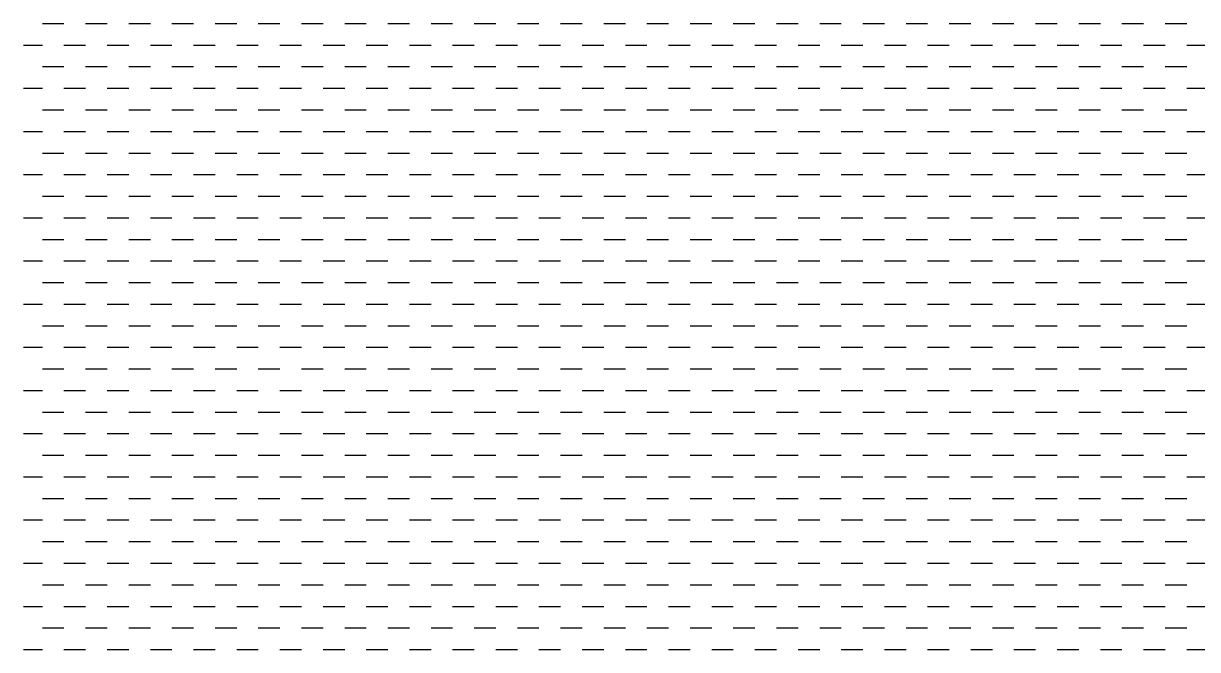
# Model space of a CAD drawing. Header units: metres. Extents: x 255949 to 266337, y 2143972 to 2155317.
# Drawn here: x 255949 to 261128, y 2143982 to 2146744 of the extents above; entities that cross this region are included whole.
import ezdxf

# ---------------------------------------------------------------- set-up
doc = ezdxf.new("R2010")
doc.units = ezdxf.units.M
doc.layers.add('ARABIAN SEA', color=140, linetype='Continuous')

# ---------------------------------------------------------------- blocks, each defined once
blk = doc.blocks.new('4')
at = {"layer": 'ARABIAN SEA', "linetype": 'Continuous'}
for p, q in [((256032, 2146744.5), (256127.2, 2146744.5)), ((256222.5, 2146744.5), (256317.7, 2146744.5)), ((256413, 2146744.5), (256508.2, 2146744.5)), ((256603.5, 2146744.5), (256698.7, 2146744.5)), ((256794, 2146744.5), (256889.2, 2146744.5)), ((256984.5, 2146744.5), (257079.7, 2146744.5)), ((257175, 2146744.5), (257270.2, 2146744.5)), ((257365.5, 2146744.5), (257460.7, 2146744.5)), ((257556, 2146744.5), (257651.2, 2146744.5)), ((257746.5, 2146744.5), (257841.7, 2146744.5)), ((257937, 2146744.5), (258032.2, 2146744.5)), ((258127.5, 2146744.5), (258222.7, 2146744.5)), ((258318, 2146744.5), (258413.2, 2146744.5)), ((258508.5, 2146744.5), (258603.7, 2146744.5)), ((258699, 2146744.5), (258794.2, 2146744.5)), ((258889.5, 2146744.5), (258984.7, 2146744.5)), ((259080, 2146744.5), (259175.2, 2146744.5)), ((259270.5, 2146744.5), (259365.7, 2146744.5)), ((259461, 2146744.5), (259556.2, 2146744.5)), ((259651.5, 2146744.5), (259746.7, 2146744.5)), ((259842, 2146744.5), (259937.2, 2146744.5)), ((260032.5, 2146744.5), (260127.7, 2146744.5)), ((260223, 2146744.5), (260318.2, 2146744.5)), ((260413.5, 2146744.5), (260508.7, 2146744.5)), ((260604, 2146744.5), (260699.2, 2146744.5)), ((260794.5, 2146744.5), (260889.7, 2146744.5)), ((260985, 2146744.5), (261080.2, 2146744.5)), ((255948.6, 2146649.2), (256032, 2146649.2)), ((256127.2, 2146649.2), (256222.5, 2146649.2)), ((256317.7, 2146649.2), (256413, 2146649.2)), ((256508.2, 2146649.2), (256603.5, 2146649.2)), ((256698.7, 2146649.2), (256794, 2146649.2)), ((256889.2, 2146649.2), (256984.5, 2146649.2)), ((257079.7, 2146649.2), (257175, 2146649.2)), ((257270.2, 2146649.2), (257365.5, 2146649.2)), ((257460.7, 2146649.2), (257556, 2146649.2)), ((257651.2, 2146649.2), (257746.5, 2146649.2)), ((257841.7, 2146649.2), (257937, 2146649.2)), ((258032.2, 2146649.2), (258127.5, 2146649.2)), ((258222.7, 2146649.2), (258318, 2146649.2)), ((258413.2, 2146649.2), (258508.5, 2146649.2)), ((258603.7, 2146649.2), (258699, 2146649.2)), ((258794.2, 2146649.2), (258889.5, 2146649.2)), ((258984.7, 2146649.2), (259080, 2146649.2)), ((259175.2, 2146649.2), (259270.5, 2146649.2)), ((259365.7, 2146649.2), (259461, 2146649.2)), ((259556.2, 2146649.2), (259651.5, 2146649.2)), ((259746.7, 2146649.2), (259842, 2146649.2)), ((259937.2, 2146649.2), (260032.5, 2146649.2)), ((260127.7, 2146649.2), (260223, 2146649.2)), ((260318.2, 2146649.2), (260413.5, 2146649.2)), ((260508.7, 2146649.2), (260604, 2146649.2)), ((260699.2, 2146649.2), (260794.5, 2146649.2)), ((260889.7, 2146649.2), (260985, 2146649.2)), ((261080.2, 2146649.2), (261175.5, 2146649.2)), ((256032, 2146554), (256127.2, 2146554)), ((256222.5, 2146554), (256317.7, 2146554)), ((256413, 2146554), (256508.2, 2146554)), ((256603.5, 2146554), (256698.7, 2146554)), ((256794, 2146554), (256889.2, 2146554)), ((256984.5, 2146554), (257079.7, 2146554)), ((257175, 2146554), (257270.2, 2146554)), ((257365.5, 2146554), (257460.7, 2146554)), ((257556, 2146554), (257651.2, 2146554)), ((257746.5, 2146554), (257841.7, 2146554)), ((257937, 2146554), (258032.2, 2146554)), ((258127.5, 2146554), (258222.7, 2146554)), ((258318, 2146554), (258413.2, 2146554)), ((258508.5, 2146554), (258603.7, 2146554)), ((258699, 2146554), (258794.2, 2146554)), ((258889.5, 2146554), (258984.7, 2146554)), ((259080, 2146554), (259175.2, 2146554)), ((259270.5, 2146554), (259365.7, 2146554)), ((259461, 2146554), (259556.2, 2146554)), ((259651.5, 2146554), (259746.7, 2146554)), ((259842, 2146554), (259937.2, 2146554)), ((260032.5, 2146554), (260127.7, 2146554)), ((260223, 2146554), (260318.2, 2146554)), ((260413.5, 2146554), (260508.7, 2146554)), ((260604, 2146554), (260699.2, 2146554)), ((260794.5, 2146554), (260889.7, 2146554)), ((260985, 2146554), (261080.2, 2146554)), ((255948.6, 2146458.8), (256032, 2146458.8)), ((256127.2, 2146458.8), (256222.5, 2146458.8)), ((256317.7, 2146458.8), (256413, 2146458.8)), ((256508.2, 2146458.8), (256603.5, 2146458.8)), ((256698.7, 2146458.8), (256794, 2146458.8)), ((256889.2, 2146458.8), (256984.5, 2146458.8)), ((257079.7, 2146458.8), (257175, 2146458.8)), ((257270.2, 2146458.8), (257365.5, 2146458.8)), ((257460.7, 2146458.8), (257556, 2146458.8)), ((257651.2, 2146458.8), (257746.5, 2146458.8)), ((257841.7, 2146458.8), (257937, 2146458.8)), ((258032.2, 2146458.8), (258127.5, 2146458.8)), ((258222.7, 2146458.8), (258318, 2146458.8)), ((258413.2, 2146458.8), (258508.5, 2146458.8)), ((258603.7, 2146458.8), (258699, 2146458.8)), ((258794.2, 2146458.8), (258889.5, 2146458.8)), ((258984.7, 2146458.8), (259080, 2146458.8)), ((259175.2, 2146458.8), (259270.5, 2146458.8)), ((259365.7, 2146458.8), (259461, 2146458.8)), ((259556.2, 2146458.8), (259651.5, 2146458.8)), ((259746.7, 2146458.8), (259842, 2146458.8)), ((259937.2, 2146458.8), (260032.5, 2146458.8)), ((260127.7, 2146458.8), (260223, 2146458.8)), ((260318.2, 2146458.8), (260413.5, 2146458.8)), ((260508.7, 2146458.8), (260604, 2146458.8)), ((260699.2, 2146458.8), (260794.5, 2146458.8)), ((260889.7, 2146458.8), (260985, 2146458.8)), ((261080.2, 2146458.8), (261175.5, 2146458.8)), ((256032, 2146363.5), (256127.2, 2146363.5)), ((256222.5, 2146363.5), (256317.7, 2146363.5)), ((256413, 2146363.5), (256508.2, 2146363.5)), ((256603.5, 2146363.5), (256698.7, 2146363.5)), ((256794, 2146363.5), (256889.2, 2146363.5)), ((256984.5, 2146363.5), (257079.7, 2146363.5)), ((257175, 2146363.5), (257270.2, 2146363.5)), ((257365.5, 2146363.5), (257460.7, 2146363.5)), ((257556, 2146363.5), (257651.2, 2146363.5)), ((257746.5, 2146363.5), (257841.7, 2146363.5)), ((257937, 2146363.5), (258032.2, 2146363.5)), ((258127.5, 2146363.5), (258222.7, 2146363.5)), ((258318, 2146363.5), (258413.2, 2146363.5)), ((258508.5, 2146363.5), (258603.7, 2146363.5)), ((258699, 2146363.5), (258794.2, 2146363.5)), ((258889.5, 2146363.5), (258984.7, 2146363.5)), ((259080, 2146363.5), (259175.2, 2146363.5)), ((259270.5, 2146363.5), (259365.7, 2146363.5)), ((259461, 2146363.5), (259556.2, 2146363.5)), ((259651.5, 2146363.5), (259746.7, 2146363.5)), ((259842, 2146363.5), (259937.2, 2146363.5)), ((260032.5, 2146363.5), (260127.7, 2146363.5)), ((260223, 2146363.5), (260318.2, 2146363.5)), ((260413.5, 2146363.5), (260508.7, 2146363.5)), ((260604, 2146363.5), (260699.2, 2146363.5)), ((260794.5, 2146363.5), (260889.7, 2146363.5)), ((260985, 2146363.5), (261080.2, 2146363.5)), ((255948.6, 2146268.2), (256032, 2146268.2)), ((256127.2, 2146268.2), (256222.5, 2146268.2)), ((256317.7, 2146268.2), (256413, 2146268.2)), ((256508.2, 2146268.2), (256603.5, 2146268.2)), ((256698.7, 2146268.2), (256794, 2146268.2)), ((256889.2, 2146268.2), (256984.5, 2146268.2)), ((257079.7, 2146268.2), (257175, 2146268.2)), ((257270.2, 2146268.2), (257365.5, 2146268.2)), ((257460.7, 2146268.2), (257556, 2146268.2)), ((257651.2, 2146268.2), (257746.5, 2146268.2)), ((257841.7, 2146268.2), (257937, 2146268.2)), ((258032.2, 2146268.2), (258127.5, 2146268.2)), ((258222.7, 2146268.2), (258318, 2146268.2)), ((258413.2, 2146268.2), (258508.5, 2146268.2)), ((258603.7, 2146268.2), (258699, 2146268.2)), ((258794.2, 2146268.2), (258889.5, 2146268.2)), ((258984.7, 2146268.2), (259080, 2146268.2)), ((259175.2, 2146268.2), (259270.5, 2146268.2)), ((259365.7, 2146268.2), (259461, 2146268.2)), ((259556.2, 2146268.2), (259651.5, 2146268.2)), ((259746.7, 2146268.2), (259842, 2146268.2)), ((259937.2, 2146268.2), (260032.5, 2146268.2)), ((260127.7, 2146268.2), (260223, 2146268.2)), ((260318.2, 2146268.2), (260413.5, 2146268.2)), ((260508.7, 2146268.2), (260604, 2146268.2)), ((260699.2, 2146268.2), (260794.5, 2146268.2)), ((260889.7, 2146268.2), (260985, 2146268.2)), ((261080.2, 2146268.2), (261175.5, 2146268.2)), ((256032, 2146173), (256127.2, 2146173)), ((256222.5, 2146173), (256317.7, 2146173)), ((256413, 2146173), (256508.2, 2146173)), ((256603.5, 2146173), (256698.7, 2146173)), ((256794, 2146173), (256889.2, 2146173)), ((256984.5, 2146173), (257079.7, 2146173)), ((257175, 2146173), (257270.2, 2146173)), ((257365.5, 2146173), (257460.7, 2146173)), ((257556, 2146173), (257651.2, 2146173)), ((257746.5, 2146173), (257841.7, 2146173)), ((257937, 2146173), (258032.2, 2146173)), ((258127.5, 2146173), (258222.7, 2146173)), ((258318, 2146173), (258413.2, 2146173)), ((258508.5, 2146173), (258603.7, 2146173)), ((258699, 2146173), (258794.2, 2146173)), ((258889.5, 2146173), (258984.7, 2146173)), ((259080, 2146173), (259175.2, 2146173)), ((259270.5, 2146173), (259365.7, 2146173)), ((259461, 2146173), (259556.2, 2146173)), ((259651.5, 2146173), (259746.7, 2146173)), ((259842, 2146173), (259937.2, 2146173)), ((260032.5, 2146173), (260127.7, 2146173)), ((260223, 2146173), (260318.2, 2146173)), ((260413.5, 2146173), (260508.7, 2146173)), ((260604, 2146173), (260699.2, 2146173)), ((260794.5, 2146173), (260889.7, 2146173)), ((260985, 2146173), (261080.2, 2146173)), ((255948.6, 2146077.8), (256032, 2146077.8)), ((256127.2, 2146077.8), (256222.5, 2146077.8)), ((256317.7, 2146077.8), (256413, 2146077.8)), ((256508.2, 2146077.8), (256603.5, 2146077.8)), ((256698.7, 2146077.8), (256794, 2146077.8)), ((256889.2, 2146077.8), (256984.5, 2146077.8)), ((257079.7, 2146077.8), (257175, 2146077.8)), ((257270.2, 2146077.8), (257365.5, 2146077.8)), ((257460.7, 2146077.8), (257556, 2146077.8)), ((257651.2, 2146077.8), (257746.5, 2146077.8)), ((257841.7, 2146077.8), (257937, 2146077.8)), ((258032.2, 2146077.8), (258127.5, 2146077.8)), ((258222.7, 2146077.8), (258318, 2146077.8)), ((258413.2, 2146077.8), (258508.5, 2146077.8)), ((258603.7, 2146077.8), (258699, 2146077.8)), ((258794.2, 2146077.8), (258889.5, 2146077.8)), ((258984.7, 2146077.8), (259080, 2146077.8)), ((259175.2, 2146077.8), (259270.5, 2146077.8)), ((259365.7, 2146077.8), (259461, 2146077.8)), ((259556.2, 2146077.8), (259651.5, 2146077.8)), ((259746.7, 2146077.8), (259842, 2146077.8)), ((259937.2, 2146077.8), (260032.5, 2146077.8)), ((260127.7, 2146077.8), (260223, 2146077.8)), ((260318.2, 2146077.8), (260413.5, 2146077.8)), ((260508.7, 2146077.8), (260604, 2146077.8)), ((260699.2, 2146077.8), (260794.5, 2146077.8)), ((260889.7, 2146077.8), (260985, 2146077.8)), ((261080.2, 2146077.8), (261175.5, 2146077.8)), ((256032, 2145982.5), (256127.2, 2145982.5)), ((256222.5, 2145982.5), (256317.7, 2145982.5)), ((256413, 2145982.5), (256508.2, 2145982.5)), ((256603.5, 2145982.5), (256698.7, 2145982.5)), ((256794, 2145982.5), (256889.2, 2145982.5)), ((256984.5, 2145982.5), (257079.7, 2145982.5)), ((257175, 2145982.5), (257270.2, 2145982.5)), ((257365.5, 2145982.5), (257460.7, 2145982.5)), ((257556, 2145982.5), (257651.2, 2145982.5)), ((257746.5, 2145982.5), (257841.7, 2145982.5)), ((257937, 2145982.5), (258032.2, 2145982.5)), ((258127.5, 2145982.5), (258222.7, 2145982.5)), ((258318, 2145982.5), (258413.2, 2145982.5)), ((258508.5, 2145982.5), (258603.7, 2145982.5)), ((258699, 2145982.5), (258794.2, 2145982.5)), ((258889.5, 2145982.5), (258984.7, 2145982.5)), ((259080, 2145982.5), (259175.2, 2145982.5)), ((259270.5, 2145982.5), (259365.7, 2145982.5)), ((259461, 2145982.5), (259556.2, 2145982.5)), ((259651.5, 2145982.5), (259746.7, 2145982.5)), ((259842, 2145982.5), (259937.2, 2145982.5)), ((260032.5, 2145982.5), (260127.7, 2145982.5)), ((260223, 2145982.5), (260318.2, 2145982.5)), ((260413.5, 2145982.5), (260508.7, 2145982.5)), ((260604, 2145982.5), (260699.2, 2145982.5)), ((260794.5, 2145982.5), (260889.7, 2145982.5)), ((260985, 2145982.5), (261080.2, 2145982.5)), ((255948.6, 2145887.2), (256032, 2145887.2)), ((256127.2, 2145887.2), (256222.5, 2145887.2)), ((256317.7, 2145887.2), (256413, 2145887.2)), ((256508.2, 2145887.2), (256603.5, 2145887.2)), ((256698.7, 2145887.2), (256794, 2145887.2)), ((256889.2, 2145887.2), (256984.5, 2145887.2)), ((257079.7, 2145887.2), (257175, 2145887.2)), ((257270.2, 2145887.2), (257365.5, 2145887.2)), ((257460.7, 2145887.2), (257556, 2145887.2)), ((257651.2, 2145887.2), (257746.5, 2145887.2)), ((257841.7, 2145887.2), (257937, 2145887.2)), ((258032.2, 2145887.2), (258127.5, 2145887.2)), ((258222.7, 2145887.2), (258318, 2145887.2)), ((258413.2, 2145887.2), (258508.5, 2145887.2)), ((258603.7, 2145887.2), (258699, 2145887.2)), ((258794.2, 2145887.2), (258889.5, 2145887.2)), ((258984.7, 2145887.2), (259080, 2145887.2)), ((259175.2, 2145887.2), (259270.5, 2145887.2)), ((259365.7, 2145887.2), (259461, 2145887.2)), ((259556.2, 2145887.2), (259651.5, 2145887.2)), ((259746.7, 2145887.2), (259842, 2145887.2)), ((259937.2, 2145887.2), (260032.5, 2145887.2)), ((260127.7, 2145887.2), (260223, 2145887.2)), ((260318.2, 2145887.2), (260413.5, 2145887.2)), ((260508.7, 2145887.2), (260604, 2145887.2)), ((260699.2, 2145887.2), (260794.5, 2145887.2)), ((260889.7, 2145887.2), (260985, 2145887.2)), ((261080.2, 2145887.2), (261175.5, 2145887.2)), ((256032, 2145792), (256127.2, 2145792)), ((256222.5, 2145792), (256317.7, 2145792)), ((256413, 2145792), (256508.2, 2145792)), ((256603.5, 2145792), (256698.7, 2145792)), ((256794, 2145792), (256889.2, 2145792)), ((256984.5, 2145792), (257079.7, 2145792)), ((257175, 2145792), (257270.2, 2145792)), ((257365.5, 2145792), (257460.7, 2145792)), ((257556, 2145792), (257651.2, 2145792)), ((257746.5, 2145792), (257841.7, 2145792)), ((257937, 2145792), (258032.2, 2145792)), ((258127.5, 2145792), (258222.7, 2145792)), ((258318, 2145792), (258413.2, 2145792)), ((258508.5, 2145792), (258603.7, 2145792)), ((258699, 2145792), (258794.2, 2145792)), ((258889.5, 2145792), (258984.7, 2145792)), ((259080, 2145792), (259175.2, 2145792)), ((259270.5, 2145792), (259365.7, 2145792)), ((259461, 2145792), (259556.2, 2145792)), ((259651.5, 2145792), (259746.7, 2145792)), ((259842, 2145792), (259937.2, 2145792)), ((260032.5, 2145792), (260127.7, 2145792)), ((260223, 2145792), (260318.2, 2145792)), ((260413.5, 2145792), (260508.7, 2145792)), ((260604, 2145792), (260699.2, 2145792)), ((260794.5, 2145792), (260889.7, 2145792)), ((260985, 2145792), (261080.2, 2145792)), ((255948.6, 2145696.8), (256032, 2145696.8)), ((256127.2, 2145696.8), (256222.5, 2145696.8)), ((256317.7, 2145696.8), (256413, 2145696.8)), ((256508.2, 2145696.8), (256603.5, 2145696.8)), ((256698.7, 2145696.8), (256794, 2145696.8)), ((256889.2, 2145696.8), (256984.5, 2145696.8)), ((257079.7, 2145696.8), (257175, 2145696.8)), ((257270.2, 2145696.8), (257365.5, 2145696.8)), ((257460.7, 2145696.8), (257556, 2145696.8)), ((257651.2, 2145696.8), (257746.5, 2145696.8)), ((257841.7, 2145696.8), (257937, 2145696.8)), ((258032.2, 2145696.8), (258127.5, 2145696.8)), ((258222.7, 2145696.8), (258318, 2145696.8)), ((258413.2, 2145696.8), (258508.5, 2145696.8)), ((258603.7, 2145696.8), (258699, 2145696.8)), ((258794.2, 2145696.8), (258889.5, 2145696.8)), ((258984.7, 2145696.8), (259080, 2145696.8)), ((259175.2, 2145696.8), (259270.5, 2145696.8)), ((259365.7, 2145696.8), (259461, 2145696.8)), ((259556.2, 2145696.8), (259651.5, 2145696.8)), ((259746.7, 2145696.8), (259842, 2145696.8)), ((259937.2, 2145696.8), (260032.5, 2145696.8)), ((260127.7, 2145696.8), (260223, 2145696.8)), ((260318.2, 2145696.8), (260413.5, 2145696.8)), ((260508.7, 2145696.8), (260604, 2145696.8)), ((260699.2, 2145696.8), (260794.5, 2145696.8)), ((260889.7, 2145696.8), (260985, 2145696.8)), ((261080.2, 2145696.8), (261175.5, 2145696.8)), ((256032, 2145601.5), (256127.2, 2145601.5)), ((256222.5, 2145601.5), (256317.7, 2145601.5)), ((256413, 2145601.5), (256508.2, 2145601.5)), ((256603.5, 2145601.5), (256698.7, 2145601.5)), ((256794, 2145601.5), (256889.2, 2145601.5)), ((256984.5, 2145601.5), (257079.7, 2145601.5)), ((257175, 2145601.5), (257270.2, 2145601.5)), ((257365.5, 2145601.5), (257460.7, 2145601.5)), ((257556, 2145601.5), (257651.2, 2145601.5)), ((257746.5, 2145601.5), (257841.7, 2145601.5)), ((257937, 2145601.5), (258032.2, 2145601.5)), ((258127.5, 2145601.5), (258222.7, 2145601.5)), ((258318, 2145601.5), (258413.2, 2145601.5)), ((258508.5, 2145601.5), (258603.7, 2145601.5)), ((258699, 2145601.5), (258794.2, 2145601.5)), ((258889.5, 2145601.5), (258984.7, 2145601.5)), ((259080, 2145601.5), (259175.2, 2145601.5)), ((259270.5, 2145601.5), (259365.7, 2145601.5)), ((259461, 2145601.5), (259556.2, 2145601.5)), ((259651.5, 2145601.5), (259746.7, 2145601.5)), ((259842, 2145601.5), (259937.2, 2145601.5)), ((260032.5, 2145601.5), (260127.7, 2145601.5)), ((260223, 2145601.5), (260318.2, 2145601.5)), ((260413.5, 2145601.5), (260508.7, 2145601.5)), ((260604, 2145601.5), (260699.2, 2145601.5)), ((260794.5, 2145601.5), (260889.7, 2145601.5)), ((260985, 2145601.5), (261080.2, 2145601.5)), ((255948.6, 2145506.2), (256032, 2145506.2)), ((256127.2, 2145506.2), (256222.5, 2145506.2)), ((256317.7, 2145506.2), (256413, 2145506.2)), ((256508.2, 2145506.2), (256603.5, 2145506.2)), ((256698.7, 2145506.2), (256794, 2145506.2)), ((256889.2, 2145506.2), (256984.5, 2145506.2)), ((257079.7, 2145506.2), (257175, 2145506.2)), ((257270.2, 2145506.2), (257365.5, 2145506.2)), ((257460.7, 2145506.2), (257556, 2145506.2)), ((257651.2, 2145506.2), (257746.5, 2145506.2)), ((257841.7, 2145506.2), (257937, 2145506.2)), ((258032.2, 2145506.2), (258127.5, 2145506.2)), ((258222.7, 2145506.2), (258318, 2145506.2)), ((258413.2, 2145506.2), (258508.5, 2145506.2)), ((258603.7, 2145506.2), (258699, 2145506.2)), ((258794.2, 2145506.2), (258889.5, 2145506.2)), ((258984.7, 2145506.2), (259080, 2145506.2)), ((259175.2, 2145506.2), (259270.5, 2145506.2)), ((259365.7, 2145506.2), (259461, 2145506.2)), ((259556.2, 2145506.2), (259651.5, 2145506.2)), ((259746.7, 2145506.2), (259842, 2145506.2)), ((259937.2, 2145506.2), (260032.5, 2145506.2)), ((260127.7, 2145506.2), (260223, 2145506.2)), ((260318.2, 2145506.2), (260413.5, 2145506.2)), ((260508.7, 2145506.2), (260604, 2145506.2)), ((260699.2, 2145506.2), (260794.5, 2145506.2)), ((260889.7, 2145506.2), (260985, 2145506.2)), ((261080.2, 2145506.2), (261175.5, 2145506.2)), ((256032, 2145411), (256127.2, 2145411)), ((256222.5, 2145411), (256317.7, 2145411)), ((256413, 2145411), (256508.2, 2145411)), ((256603.5, 2145411), (256698.7, 2145411)), ((256794, 2145411), (256889.2, 2145411)), ((256984.5, 2145411), (257079.7, 2145411)), ((257175, 2145411), (257270.2, 2145411)), ((257365.5, 2145411), (257460.7, 2145411)), ((257556, 2145411), (257651.2, 2145411)), ((257746.5, 2145411), (257841.7, 2145411)), ((257937, 2145411), (258032.2, 2145411)), ((258127.5, 2145411), (258222.7, 2145411)), ((258318, 2145411), (258413.2, 2145411)), ((258508.5, 2145411), (258603.7, 2145411)), ((258699, 2145411), (258794.2, 2145411)), ((258889.5, 2145411), (258984.7, 2145411)), ((259080, 2145411), (259175.2, 2145411)), ((259270.5, 2145411), (259365.7, 2145411)), ((259461, 2145411), (259556.2, 2145411)), ((259651.5, 2145411), (259746.7, 2145411)), ((259842, 2145411), (259937.2, 2145411)), ((260032.5, 2145411), (260127.7, 2145411)), ((260223, 2145411), (260318.2, 2145411)), ((260413.5, 2145411), (260508.7, 2145411)), ((260604, 2145411), (260699.2, 2145411)), ((260794.5, 2145411), (260889.7, 2145411)), ((260985, 2145411), (261080.2, 2145411)), ((255948.6, 2145315.8), (256032, 2145315.8)), ((256127.2, 2145315.8), (256222.5, 2145315.8)), ((256317.7, 2145315.8), (256413, 2145315.8)), ((256508.2, 2145315.8), (256603.5, 2145315.8)), ((256698.7, 2145315.8), (256794, 2145315.8)), ((256889.2, 2145315.8), (256984.5, 2145315.8)), ((257079.7, 2145315.8), (257175, 2145315.8)), ((257270.2, 2145315.8), (257365.5, 2145315.8)), ((257460.7, 2145315.8), (257556, 2145315.8)), ((257651.2, 2145315.8), (257746.5, 2145315.8)), ((257841.7, 2145315.8), (257937, 2145315.8)), ((258032.2, 2145315.8), (258127.5, 2145315.8)), ((258222.7, 2145315.8), (258318, 2145315.8)), ((258413.2, 2145315.8), (258508.5, 2145315.8)), ((258603.7, 2145315.8), (258699, 2145315.8)), ((258794.2, 2145315.8), (258889.5, 2145315.8)), ((258984.7, 2145315.8), (259080, 2145315.8)), ((259175.2, 2145315.8), (259270.5, 2145315.8)), ((259365.7, 2145315.8), (259461, 2145315.8)), ((259556.2, 2145315.8), (259651.5, 2145315.8)), ((259746.7, 2145315.8), (259842, 2145315.8)), ((259937.2, 2145315.8), (260032.5, 2145315.8)), ((260127.7, 2145315.8), (260223, 2145315.8)), ((260318.2, 2145315.8), (260413.5, 2145315.8)), ((260508.7, 2145315.8), (260604, 2145315.8)), ((260699.2, 2145315.8), (260794.5, 2145315.8)), ((260889.7, 2145315.8), (260985, 2145315.8)), ((261080.2, 2145315.8), (261175.5, 2145315.8)), ((256032, 2145220.5), (256127.2, 2145220.5)), ((256222.5, 2145220.5), (256317.7, 2145220.5)), ((256413, 2145220.5), (256508.2, 2145220.5)), ((256603.5, 2145220.5), (256698.7, 2145220.5)), ((256794, 2145220.5), (256889.2, 2145220.5)), ((256984.5, 2145220.5), (257079.7, 2145220.5)), ((257175, 2145220.5), (257270.2, 2145220.5)), ((257365.5, 2145220.5), (257460.7, 2145220.5)), ((257556, 2145220.5), (257651.2, 2145220.5)), ((257746.5, 2145220.5), (257841.7, 2145220.5)), ((257937, 2145220.5), (258032.2, 2145220.5)), ((258127.5, 2145220.5), (258222.7, 2145220.5)), ((258318, 2145220.5), (258413.2, 2145220.5)), ((258508.5, 2145220.5), (258603.7, 2145220.5)), ((258699, 2145220.5), (258794.2, 2145220.5)), ((258889.5, 2145220.5), (258984.7, 2145220.5)), ((259080, 2145220.5), (259175.2, 2145220.5)), ((259270.5, 2145220.5), (259365.7, 2145220.5)), ((259461, 2145220.5), (259556.2, 2145220.5)), ((259651.5, 2145220.5), (259746.7, 2145220.5)), ((259842, 2145220.5), (259937.2, 2145220.5)), ((260032.5, 2145220.5), (260127.7, 2145220.5)), ((260223, 2145220.5), (260318.2, 2145220.5)), ((260413.5, 2145220.5), (260508.7, 2145220.5)), ((260604, 2145220.5), (260699.2, 2145220.5)), ((260794.5, 2145220.5), (260889.7, 2145220.5)), ((260985, 2145220.5), (261080.2, 2145220.5)), ((255948.6, 2145125.2), (256032, 2145125.2)), ((256127.2, 2145125.2), (256222.5, 2145125.2)), ((256317.7, 2145125.2), (256413, 2145125.2)), ((256508.2, 2145125.2), (256603.5, 2145125.2)), ((256698.7, 2145125.2), (256794, 2145125.2)), ((256889.2, 2145125.2), (256984.5, 2145125.2)), ((257079.7, 2145125.2), (257175, 2145125.2)), ((257270.2, 2145125.2), (257365.5, 2145125.2)), ((257460.7, 2145125.2), (257556, 2145125.2)), ((257651.2, 2145125.2), (257746.5, 2145125.2)), ((257841.7, 2145125.2), (257937, 2145125.2)), ((258032.2, 2145125.2), (258127.5, 2145125.2)), ((258222.7, 2145125.2), (258318, 2145125.2)), ((258413.2, 2145125.2), (258508.5, 2145125.2)), ((258603.7, 2145125.2), (258699, 2145125.2)), ((258794.2, 2145125.2), (258889.5, 2145125.2)), ((258984.7, 2145125.2), (259080, 2145125.2)), ((259175.2, 2145125.2), (259270.5, 2145125.2)), ((259365.7, 2145125.2), (259461, 2145125.2)), ((259556.2, 2145125.2), (259651.5, 2145125.2)), ((259746.7, 2145125.2), (259842, 2145125.2)), ((259937.2, 2145125.2), (260032.5, 2145125.2)), ((260127.7, 2145125.2), (260223, 2145125.2)), ((260318.2, 2145125.2), (260413.5, 2145125.2)), ((260508.7, 2145125.2), (260604, 2145125.2)), ((260699.2, 2145125.2), (260794.5, 2145125.2)), ((260889.7, 2145125.2), (260985, 2145125.2)), ((261080.2, 2145125.2), (261175.5, 2145125.2)), ((256032, 2145030), (256127.2, 2145030)), ((256222.5, 2145030), (256317.7, 2145030)), ((256413, 2145030), (256508.2, 2145030)), ((256603.5, 2145030), (256698.7, 2145030)), ((256794, 2145030), (256889.2, 2145030)), ((256984.5, 2145030), (257079.7, 2145030)), ((257175, 2145030), (257270.2, 2145030)), ((257365.5, 2145030), (257460.7, 2145030)), ((257556, 2145030), (257651.2, 2145030)), ((257746.5, 2145030), (257841.7, 2145030)), ((257937, 2145030), (258032.2, 2145030)), ((258127.5, 2145030), (258222.7, 2145030)), ((258318, 2145030), (258413.2, 2145030)), ((258508.5, 2145030), (258603.7, 2145030)), ((258699, 2145030), (258794.2, 2145030)), ((258889.5, 2145030), (258984.7, 2145030)), ((259080, 2145030), (259175.2, 2145030)), ((259270.5, 2145030), (259365.7, 2145030)), ((259461, 2145030), (259556.2, 2145030)), ((259651.5, 2145030), (259746.7, 2145030)), ((259842, 2145030), (259937.2, 2145030)), ((260032.5, 2145030), (260127.7, 2145030)), ((260223, 2145030), (260318.2, 2145030)), ((260413.5, 2145030), (260508.7, 2145030)), ((260604, 2145030), (260699.2, 2145030)), ((260794.5, 2145030), (260889.7, 2145030)), ((260985, 2145030), (261080.2, 2145030)), ((255948.6, 2144934.8), (256032, 2144934.8)), ((256127.2, 2144934.8), (256222.5, 2144934.8)), ((256317.7, 2144934.8), (256413, 2144934.8)), ((256508.2, 2144934.8), (256603.5, 2144934.8)), ((256698.7, 2144934.8), (256794, 2144934.8)), ((256889.2, 2144934.8), (256984.5, 2144934.8)), ((257079.7, 2144934.8), (257175, 2144934.8)), ((257270.2, 2144934.8), (257365.5, 2144934.8)), ((257460.7, 2144934.8), (257556, 2144934.8)), ((257651.2, 2144934.8), (257746.5, 2144934.8)), ((257841.7, 2144934.8), (257937, 2144934.8)), ((258032.2, 2144934.8), (258127.5, 2144934.8)), ((258222.7, 2144934.8), (258318, 2144934.8)), ((258413.2, 2144934.8), (258508.5, 2144934.8)), ((258603.7, 2144934.8), (258699, 2144934.8)), ((258794.2, 2144934.8), (258889.5, 2144934.8)), ((258984.7, 2144934.8), (259080, 2144934.8)), ((259175.2, 2144934.8), (259270.5, 2144934.8)), ((259365.7, 2144934.8), (259461, 2144934.8)), ((259556.2, 2144934.8), (259651.5, 2144934.8)), ((259746.7, 2144934.8), (259842, 2144934.8)), ((259937.2, 2144934.8), (260032.5, 2144934.8)), ((260127.7, 2144934.8), (260223, 2144934.8)), ((260318.2, 2144934.8), (260413.5, 2144934.8)), ((260508.7, 2144934.8), (260604, 2144934.8)), ((260699.2, 2144934.8), (260794.5, 2144934.8)), ((260889.7, 2144934.8), (260985, 2144934.8)), ((261080.2, 2144934.8), (261175.5, 2144934.8)), ((256032, 2144839.5), (256127.2, 2144839.5)), ((256222.5, 2144839.5), (256317.7, 2144839.5)), ((256413, 2144839.5), (256508.2, 2144839.5)), ((256603.5, 2144839.5), (256698.7, 2144839.5)), ((256794, 2144839.5), (256889.2, 2144839.5)), ((256984.5, 2144839.5), (257079.7, 2144839.5)), ((257175, 2144839.5), (257270.2, 2144839.5)), ((257365.5, 2144839.5), (257460.7, 2144839.5)), ((257556, 2144839.5), (257651.2, 2144839.5)), ((257746.5, 2144839.5), (257841.7, 2144839.5)), ((257937, 2144839.5), (258032.2, 2144839.5)), ((258127.5, 2144839.5), (258222.7, 2144839.5)), ((258318, 2144839.5), (258413.2, 2144839.5)), ((258508.5, 2144839.5), (258603.7, 2144839.5)), ((258699, 2144839.5), (258794.2, 2144839.5)), ((258889.5, 2144839.5), (258984.7, 2144839.5)), ((259080, 2144839.5), (259175.2, 2144839.5)), ((259270.5, 2144839.5), (259365.7, 2144839.5)), ((259461, 2144839.5), (259556.2, 2144839.5)), ((259651.5, 2144839.5), (259746.7, 2144839.5)), ((259842, 2144839.5), (259937.2, 2144839.5)), ((260032.5, 2144839.5), (260127.7, 2144839.5)), ((260223, 2144839.5), (260318.2, 2144839.5)), ((260413.5, 2144839.5), (260508.7, 2144839.5)), ((260604, 2144839.5), (260699.2, 2144839.5)), ((260794.5, 2144839.5), (260889.7, 2144839.5)), ((260985, 2144839.5), (261080.2, 2144839.5)), ((255948.6, 2144744.2), (256032, 2144744.2)), ((256127.2, 2144744.2), (256222.5, 2144744.2)), ((256317.7, 2144744.2), (256413, 2144744.2)), ((256508.2, 2144744.2), (256603.5, 2144744.2)), ((256698.7, 2144744.2), (256794, 2144744.2)), ((256889.2, 2144744.2), (256984.5, 2144744.2)), ((257079.7, 2144744.2), (257175, 2144744.2)), ((257270.2, 2144744.2), (257365.5, 2144744.2)), ((257460.7, 2144744.2), (257556, 2144744.2)), ((257651.2, 2144744.2), (257746.5, 2144744.2)), ((257841.7, 2144744.2), (257937, 2144744.2)), ((258032.2, 2144744.2), (258127.5, 2144744.2)), ((258222.7, 2144744.2), (258318, 2144744.2)), ((258413.2, 2144744.2), (258508.5, 2144744.2)), ((258603.7, 2144744.2), (258699, 2144744.2)), ((258794.2, 2144744.2), (258889.5, 2144744.2)), ((258984.7, 2144744.2), (259080, 2144744.2)), ((259175.2, 2144744.2), (259270.5, 2144744.2)), ((259365.7, 2144744.2), (259461, 2144744.2)), ((259556.2, 2144744.2), (259651.5, 2144744.2)), ((259746.7, 2144744.2), (259842, 2144744.2)), ((259937.2, 2144744.2), (260032.5, 2144744.2)), ((260127.7, 2144744.2), (260223, 2144744.2)), ((260318.2, 2144744.2), (260413.5, 2144744.2)), ((260508.7, 2144744.2), (260604, 2144744.2)), ((260699.2, 2144744.2), (260794.5, 2144744.2)), ((260889.7, 2144744.2), (260985, 2144744.2)), ((261080.2, 2144744.2), (261175.5, 2144744.2)), ((256032, 2144649), (256127.2, 2144649)), ((256222.5, 2144649), (256317.7, 2144649)), ((256413, 2144649), (256508.2, 2144649)), ((256603.5, 2144649), (256698.7, 2144649)), ((256794, 2144649), (256889.2, 2144649)), ((256984.5, 2144649), (257079.7, 2144649)), ((257175, 2144649), (257270.2, 2144649)), ((257365.5, 2144649), (257460.7, 2144649)), ((257556, 2144649), (257651.2, 2144649)), ((257746.5, 2144649), (257841.7, 2144649)), ((257937, 2144649), (258032.2, 2144649)), ((258127.5, 2144649), (258222.7, 2144649)), ((258318, 2144649), (258413.2, 2144649)), ((258508.5, 2144649), (258603.7, 2144649)), ((258699, 2144649), (258794.2, 2144649)), ((258889.5, 2144649), (258984.7, 2144649)), ((259080, 2144649), (259175.2, 2144649)), ((259270.5, 2144649), (259365.7, 2144649)), ((259461, 2144649), (259556.2, 2144649)), ((259651.5, 2144649), (259746.7, 2144649)), ((259842, 2144649), (259937.2, 2144649)), ((260032.5, 2144649), (260127.7, 2144649)), ((260223, 2144649), (260318.2, 2144649)), ((260413.5, 2144649), (260508.7, 2144649)), ((260604, 2144649), (260699.2, 2144649)), ((260794.5, 2144649), (260889.7, 2144649)), ((260985, 2144649), (261080.2, 2144649)), ((255948.6, 2144553.8), (256032, 2144553.8)), ((256127.2, 2144553.8), (256222.5, 2144553.8)), ((256317.7, 2144553.8), (256413, 2144553.8)), ((256508.2, 2144553.8), (256603.5, 2144553.8)), ((256698.7, 2144553.8), (256794, 2144553.8)), ((256889.2, 2144553.8), (256984.5, 2144553.8)), ((257079.7, 2144553.8), (257175, 2144553.8)), ((257270.2, 2144553.8), (257365.5, 2144553.8)), ((257460.7, 2144553.8), (257556, 2144553.8)), ((257651.2, 2144553.8), (257746.5, 2144553.8)), ((257841.7, 2144553.8), (257937, 2144553.8)), ((258032.2, 2144553.8), (258127.5, 2144553.8)), ((258222.7, 2144553.8), (258318, 2144553.8)), ((258413.2, 2144553.8), (258508.5, 2144553.8)), ((258603.7, 2144553.8), (258699, 2144553.8)), ((258794.2, 2144553.8), (258889.5, 2144553.8)), ((258984.7, 2144553.8), (259080, 2144553.8)), ((259175.2, 2144553.8), (259270.5, 2144553.8)), ((259365.7, 2144553.8), (259461, 2144553.8)), ((259556.2, 2144553.8), (259651.5, 2144553.8)), ((259746.7, 2144553.8), (259842, 2144553.8)), ((259937.2, 2144553.8), (260032.5, 2144553.8)), ((260127.7, 2144553.8), (260223, 2144553.8)), ((260318.2, 2144553.8), (260413.5, 2144553.8)), ((260508.7, 2144553.8), (260604, 2144553.8)), ((260699.2, 2144553.8), (260794.5, 2144553.8)), ((260889.7, 2144553.8), (260985, 2144553.8)), ((261080.2, 2144553.8), (261175.5, 2144553.8)), ((256032, 2144458.5), (256127.2, 2144458.5)), ((256222.5, 2144458.5), (256317.7, 2144458.5)), ((256413, 2144458.5), (256508.2, 2144458.5)), ((256603.5, 2144458.5), (256698.7, 2144458.5)), ((256794, 2144458.5), (256889.2, 2144458.5)), ((256984.5, 2144458.5), (257079.7, 2144458.5)), ((257175, 2144458.5), (257270.2, 2144458.5)), ((257365.5, 2144458.5), (257460.7, 2144458.5)), ((257556, 2144458.5), (257651.2, 2144458.5)), ((257746.5, 2144458.5), (257841.7, 2144458.5)), ((257937, 2144458.5), (258032.2, 2144458.5)), ((258127.5, 2144458.5), (258222.7, 2144458.5)), ((258318, 2144458.5), (258413.2, 2144458.5)), ((258508.5, 2144458.5), (258603.7, 2144458.5)), ((258699, 2144458.5), (258794.2, 2144458.5)), ((258889.5, 2144458.5), (258984.7, 2144458.5)), ((259080, 2144458.5), (259175.2, 2144458.5)), ((259270.5, 2144458.5), (259365.7, 2144458.5)), ((259461, 2144458.5), (259556.2, 2144458.5)), ((259651.5, 2144458.5), (259746.7, 2144458.5)), ((259842, 2144458.5), (259937.2, 2144458.5)), ((260032.5, 2144458.5), (260127.7, 2144458.5)), ((260223, 2144458.5), (260318.2, 2144458.5)), ((260413.5, 2144458.5), (260508.7, 2144458.5)), ((260604, 2144458.5), (260699.2, 2144458.5)), ((260794.5, 2144458.5), (260889.7, 2144458.5)), ((260985, 2144458.5), (261080.2, 2144458.5)), ((255948.6, 2144363.2), (256032, 2144363.2)), ((256127.2, 2144363.2), (256222.5, 2144363.2)), ((256317.7, 2144363.2), (256413, 2144363.2)), ((256508.2, 2144363.2), (256603.5, 2144363.2)), ((256698.7, 2144363.2), (256794, 2144363.2)), ((256889.2, 2144363.2), (256984.5, 2144363.2)), ((257079.7, 2144363.2), (257175, 2144363.2)), ((257270.2, 2144363.2), (257365.5, 2144363.2)), ((257460.7, 2144363.2), (257556, 2144363.2)), ((257651.2, 2144363.2), (257746.5, 2144363.2)), ((257841.7, 2144363.2), (257937, 2144363.2)), ((258032.2, 2144363.2), (258127.5, 2144363.2)), ((258222.7, 2144363.2), (258318, 2144363.2)), ((258413.2, 2144363.2), (258508.5, 2144363.2)), ((258603.7, 2144363.2), (258699, 2144363.2)), ((258794.2, 2144363.2), (258889.5, 2144363.2)), ((258984.7, 2144363.2), (259080, 2144363.2)), ((259175.2, 2144363.2), (259270.5, 2144363.2)), ((259365.7, 2144363.2), (259461, 2144363.2)), ((259556.2, 2144363.2), (259651.5, 2144363.2)), ((259746.7, 2144363.2), (259842, 2144363.2)), ((259937.2, 2144363.2), (260032.5, 2144363.2)), ((260127.7, 2144363.2), (260223, 2144363.2)), ((260318.2, 2144363.2), (260413.5, 2144363.2)), ((260508.7, 2144363.2), (260604, 2144363.2)), ((260699.2, 2144363.2), (260794.5, 2144363.2)), ((260889.7, 2144363.2), (260985, 2144363.2)), ((261080.2, 2144363.2), (261175.5, 2144363.2)), ((256032, 2144268), (256127.2, 2144268)), ((256222.5, 2144268), (256317.7, 2144268)), ((256413, 2144268), (256508.2, 2144268)), ((256603.5, 2144268), (256698.7, 2144268)), ((256794, 2144268), (256889.2, 2144268)), ((256984.5, 2144268), (257079.7, 2144268)), ((257175, 2144268), (257270.2, 2144268)), ((257365.5, 2144268), (257460.7, 2144268)), ((257556, 2144268), (257651.2, 2144268)), ((257746.5, 2144268), (257841.7, 2144268)), ((257937, 2144268), (258032.2, 2144268)), ((258127.5, 2144268), (258222.7, 2144268)), ((258318, 2144268), (258413.2, 2144268)), ((258508.5, 2144268), (258603.7, 2144268)), ((258699, 2144268), (258794.2, 2144268)), ((258889.5, 2144268), (258984.7, 2144268)), ((259080, 2144268), (259175.2, 2144268)), ((259270.5, 2144268), (259365.7, 2144268)), ((259461, 2144268), (259556.2, 2144268)), ((259651.5, 2144268), (259746.7, 2144268)), ((259842, 2144268), (259937.2, 2144268)), ((260032.5, 2144268), (260127.7, 2144268)), ((260223, 2144268), (260318.2, 2144268)), ((260413.5, 2144268), (260508.7, 2144268)), ((260604, 2144268), (260699.2, 2144268)), ((260794.5, 2144268), (260889.7, 2144268)), ((260985, 2144268), (261080.2, 2144268)), ((255948.6, 2144172.8), (256032, 2144172.8)), ((256127.2, 2144172.8), (256222.5, 2144172.8)), ((256317.7, 2144172.8), (256413, 2144172.8)), ((256508.2, 2144172.8), (256603.5, 2144172.8)), ((256698.7, 2144172.8), (256794, 2144172.8)), ((256889.2, 2144172.8), (256984.5, 2144172.8)), ((257079.7, 2144172.8), (257175, 2144172.8)), ((257270.2, 2144172.8), (257365.5, 2144172.8)), ((257460.7, 2144172.8), (257556, 2144172.8)), ((257651.2, 2144172.8), (257746.5, 2144172.8)), ((257841.7, 2144172.8), (257937, 2144172.8)), ((258032.2, 2144172.8), (258127.5, 2144172.8)), ((258222.7, 2144172.8), (258318, 2144172.8)), ((258413.2, 2144172.8), (258508.5, 2144172.8)), ((258603.7, 2144172.8), (258699, 2144172.8)), ((258794.2, 2144172.8), (258889.5, 2144172.8)), ((258984.7, 2144172.8), (259080, 2144172.8)), ((259175.2, 2144172.8), (259270.5, 2144172.8)), ((259365.7, 2144172.8), (259461, 2144172.8)), ((259556.2, 2144172.8), (259651.5, 2144172.8)), ((259746.7, 2144172.8), (259842, 2144172.8)), ((259937.2, 2144172.8), (260032.5, 2144172.8)), ((260127.7, 2144172.8), (260223, 2144172.8)), ((260318.2, 2144172.8), (260413.5, 2144172.8)), ((260508.7, 2144172.8), (260604, 2144172.8)), ((260699.2, 2144172.8), (260794.5, 2144172.8)), ((260889.7, 2144172.8), (260985, 2144172.8)), ((261080.2, 2144172.8), (261175.5, 2144172.8)), ((256032, 2144077.5), (256127.2, 2144077.5)), ((256222.5, 2144077.5), (256317.7, 2144077.5)), ((256413, 2144077.5), (256508.2, 2144077.5)), ((256603.5, 2144077.5), (256698.7, 2144077.5)), ((256794, 2144077.5), (256889.2, 2144077.5)), ((256984.5, 2144077.5), (257079.7, 2144077.5)), ((257175, 2144077.5), (257270.2, 2144077.5)), ((257365.5, 2144077.5), (257460.7, 2144077.5)), ((257556, 2144077.5), (257651.2, 2144077.5)), ((257746.5, 2144077.5), (257841.7, 2144077.5)), ((257937, 2144077.5), (258032.2, 2144077.5)), ((258127.5, 2144077.5), (258222.7, 2144077.5)), ((258318, 2144077.5), (258413.2, 2144077.5)), ((258508.5, 2144077.5), (258603.7, 2144077.5)), ((258699, 2144077.5), (258794.2, 2144077.5)), ((258889.5, 2144077.5), (258984.7, 2144077.5)), ((259080, 2144077.5), (259175.2, 2144077.5)), ((259270.5, 2144077.5), (259365.7, 2144077.5)), ((259461, 2144077.5), (259556.2, 2144077.5)), ((259651.5, 2144077.5), (259746.7, 2144077.5)), ((259842, 2144077.5), (259937.2, 2144077.5)), ((260032.5, 2144077.5), (260127.7, 2144077.5)), ((260223, 2144077.5), (260318.2, 2144077.5)), ((260413.5, 2144077.5), (260508.7, 2144077.5)), ((260604, 2144077.5), (260699.2, 2144077.5)), ((260794.5, 2144077.5), (260889.7, 2144077.5)), ((260985, 2144077.5), (261080.2, 2144077.5)), ((255948.6, 2143982.2), (256032, 2143982.2)), ((256127.2, 2143982.2), (256222.5, 2143982.2)), ((256317.7, 2143982.2), (256413, 2143982.2)), ((256508.2, 2143982.2), (256603.5, 2143982.2)), ((256698.7, 2143982.2), (256794, 2143982.2)), ((256889.2, 2143982.2), (256984.5, 2143982.2)), ((257079.7, 2143982.2), (257175, 2143982.2)), ((257270.2, 2143982.2), (257365.5, 2143982.2)), ((257460.7, 2143982.2), (257556, 2143982.2)), ((257651.2, 2143982.2), (257746.5, 2143982.2)), ((257841.7, 2143982.2), (257937, 2143982.2)), ((258032.2, 2143982.2), (258127.5, 2143982.2)), ((258222.7, 2143982.2), (258318, 2143982.2)), ((258413.2, 2143982.2), (258508.5, 2143982.2)), ((258603.7, 2143982.2), (258699, 2143982.2)), ((258794.2, 2143982.2), (258889.5, 2143982.2)), ((258984.7, 2143982.2), (259080, 2143982.2)), ((259175.2, 2143982.2), (259270.5, 2143982.2)), ((259365.7, 2143982.2), (259461, 2143982.2)), ((259556.2, 2143982.2), (259651.5, 2143982.2)), ((259746.7, 2143982.2), (259842, 2143982.2)), ((259937.2, 2143982.2), (260032.5, 2143982.2)), ((260127.7, 2143982.2), (260223, 2143982.2)), ((260318.2, 2143982.2), (260413.5, 2143982.2)), ((260508.7, 2143982.2), (260604, 2143982.2)), ((260699.2, 2143982.2), (260794.5, 2143982.2)), ((260889.7, 2143982.2), (260985, 2143982.2)), ((261080.2, 2143982.2), (261175.5, 2143982.2))]:
    blk.add_line(p, q, dxfattribs=at)

msp = doc.modelspace()

# ---------------------------------------------------------------- block references
msp.add_blockref('4', (0, 0))

doc.saveas('drawing.dxf')
